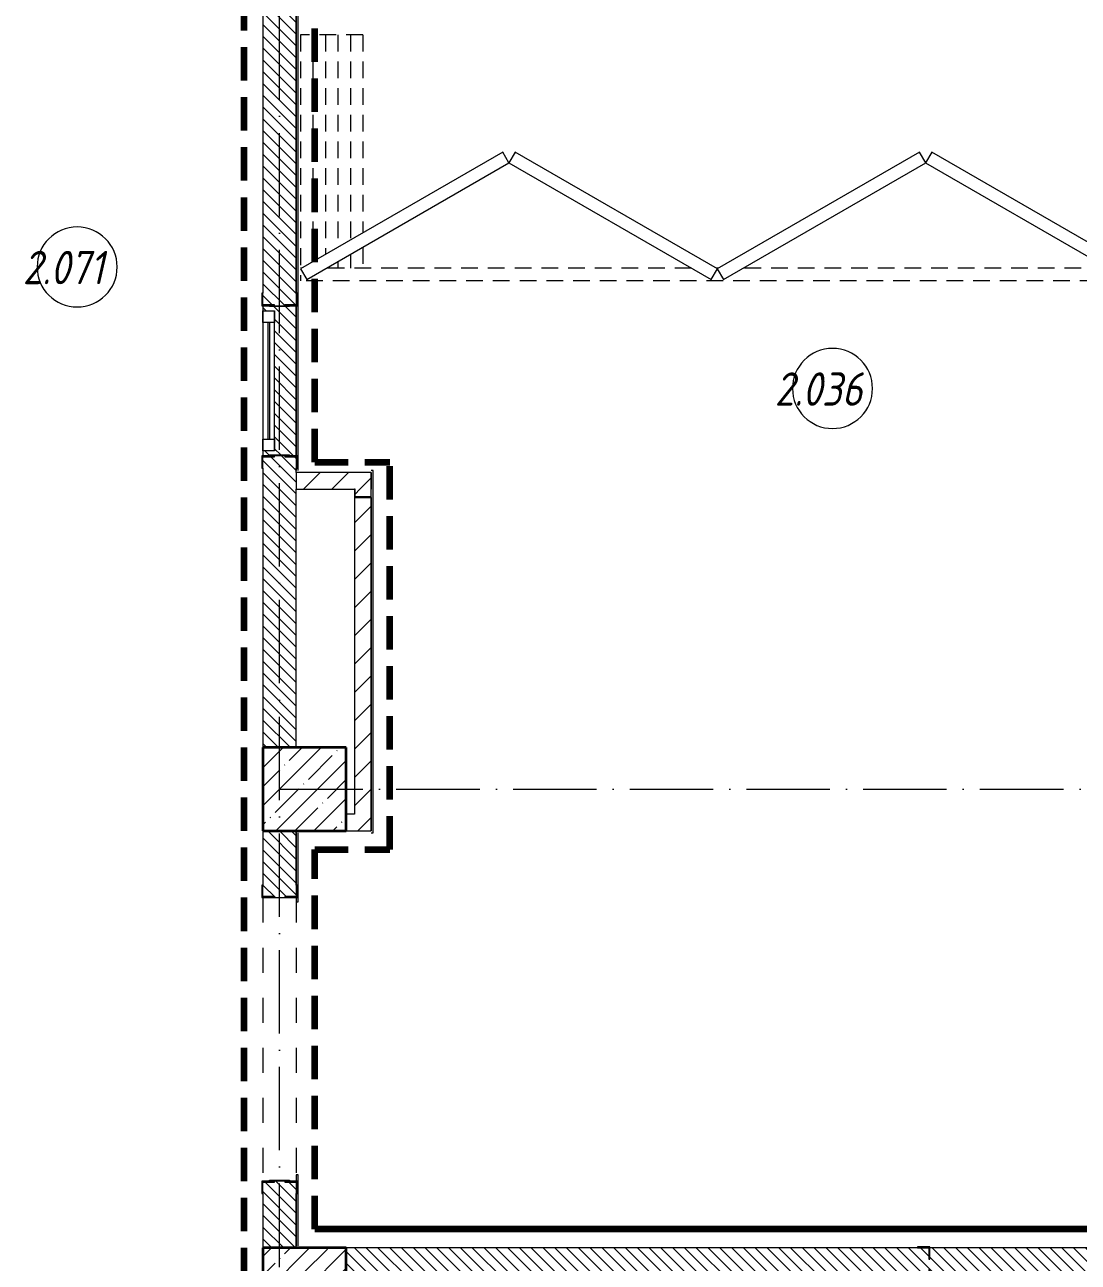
# Model space of a CAD drawing. Header units: millimetres. Extents: x -12989 to 629078, y -109036 to 555275.
# Drawn here: x 84102 to 90420, y -69902 to -62480 of the extents above; entities that cross this region are included whole.
import ezdxf

# ---------------------------------------------------------------- set-up
doc = ezdxf.new("R2010")
doc.units = ezdxf.units.MM
for name, pattern in [('200_ШТРИХ__ш1_п0_6_', [160, 100, -60]), ('50_200_ШТРИХ_1Т_ш5_п1_п1_', [700, 500, -100, 0, -100]), ('Штрих короткий', [300, 150, -150]), ('Штриховая _2 мм - 1 мм_', [300, 200, -100])]:
    doc.linetypes.add(name, pattern=pattern)
for name, color, linetype, lineweight in [('4 -стяжа', 7, 'Continuous', 30), ('Каркас_Импост', 7, 'Continuous', 13), ('Каркас_Импост-1', 7, 'Continuous', 9), ('Марки помещений', 7, 'Continuous', 9), ('Несущие колонны', 7, 'Continuous', 9), ('Несущие колонны-1', 7, 'Continuous', 35), ('Обобщенные модели', 7, 'Continuous', 9), ('Общие ребра', 7, 'Continuous', 9), ('Оси-2', 7, '50_200_ШТРИХ_1Т_ш5_п1_п1_', 9), ('Остекление-1', 7, 'Continuous', 9), ('Открывание в плане-1', 7, '200_ШТРИХ__ш1_п0_6_', 9), ('Перемычка-1', 7, 'Штрих короткий', 9), ('Стены-1', 7, 'Continuous', 13), ('Штриховка разреза-1', 7, 'Continuous', 9)]:
    doc.layers.add(name, color=color, linetype=linetype, lineweight=lineweight)
doc.layers.add('СТ-1_1', color=7, linetype='Штриховая _2 мм - 1 мм_', lineweight=90, true_color=0x888888)
doc.layers.get('4 -стяжа').off()
doc.styles.add('ISOCPEUR_I_2', font='isocpeui.ttf', dxfattribs={"width": 0.85, "height": 2.3})
pattern_1 = [(135, (0, 0), (-35.35534, -35.35534), [])]
pattern_2 = [(45, (0, 0), (-84.85281, 84.85281), [])]

# ---------------------------------------------------------------- blocks, each defined once
blk = doc.blocks.new('ось2эт')
at = {"layer": 'Оси-2'}
for p, q in [((85629.9, -108435.9), (85629.9, -54635.1)), ((85629.9, -67065.3), (96138.3, -67065.3))]:
    blk.add_line(p, q, dxfattribs=at)
blk = doc.blocks.new('BSC_Колонна _Прямоугольная - 500х500-V28-АИ2_02_План отделки стен 2-го этажа _Часть 2_')
at = {"layer": 'Несущие колонны'}
h = blk.add_hatch(dxfattribs=at)
h.set_pattern_fill('FP_36', color=256, style=0, pattern_type=2)
h.set_pattern_definition([(45, (-95850, -36150), (-114.04925, 114.04925), []), (45, (-95735.95, -36150), (-114.04925, 114.04925), [201.613, -40.323, 3.353, -36.97])])
h.paths.add_polyline_path([(-250, -250), (250, -250), (250, 250), (-250, 250)], flags=0)
at = {"layer": 'Несущие колонны-1'}
for p, q in [((250, 250), (-250, 250)), ((-250, 250), (-250, -250)), ((250, -250), (250, 250)), ((-250, -250), (250, -250))]:
    blk.add_line(p, q, dxfattribs=at)
blk = doc.blocks.new('BSC_Колонна _Прямоугольная - 500х500-V30-АИ2_02_План отделки стен 2-го этажа _Часть 2_')
at = {"layer": 'Несущие колонны'}
h = blk.add_hatch(dxfattribs=at)
h.set_pattern_fill('FP_38', color=256, style=0, pattern_type=2)
h.set_pattern_definition([(45, (-95850, -39150), (-114.04925, 114.04925), []), (45, (-95735.95, -39150), (-114.04925, 114.04925), [201.613, -40.323, 3.353, -36.97])])
h.paths.add_polyline_path([(-250, -250), (250, -250), (250, 250), (-250, 250)], flags=0)
at = {"layer": 'Несущие колонны-1'}
for p, q in [((250, 250), (-250, 250)), ((-250, 250), (-250, -250)), ((250, -250), (250, 250)), ((-250, -250), (250, -250))]:
    blk.add_line(p, q, dxfattribs=at)
blk = doc.blocks.new('Проем_Дверь_Прямоугольный - 1700х2400h_дверные проемы-28448549-АИ2_02_План отделки стен 2-го этажа _Часть 2_')
at = {"layer": 'Перемычка-1'}
for p, q in [((850, 100), (-850, 100)), ((850, -100), (-850, -100))]:
    blk.add_line(p, q, dxfattribs=at)
blk = doc.blocks.new('120_Окно_СКБ_1Ст - 120_Окно_СКБ_1Ст_классы 900x800_E30-28357655-АИ2_02_План отделки стен 2-го этажа _Часть 2_')
at = {"layer": 'Каркас_Импост'}
for p, q in [((-420, 30), (-420, 100)), ((-420, 100), (-350, 100)), ((-350, 100), (-350, 30)), ((350, 30), (350, 100)), ((350, 100), (420, 100)), ((420, 100), (420, 30)), ((-350, 30), (-420, 30)), ((420, 30), (350, 30))]:
    blk.add_line(p, q, dxfattribs=at)
at = {"layer": 'Каркас_Импост-1'}
for p, q in [((420, 100), (-420, 100)), ((-420, 30), (420, 30))]:
    blk.add_line(p, q, dxfattribs=at)
at = {"layer": 'Остекление-1'}
for p, q in [((350, 70), (-350, 70)), ((350, 60), (-350, 60))]:
    blk.add_line(p, q, dxfattribs=at)
blk = doc.blocks.new('DOR__перегородка__Прямоугольная - Вн_ДПГ_7500х3300h-25989103-АИ2_02_План отделки стен 2-го этажа _Часть 2_')
at = {"layer": 'Каркас_Импост'}
for p, q in [((2462.7, -6.7), (1250.4, -706.9)), ((1287.9, -771.8), (2500.3, -71.7)), ((2500.3, -71.7), (2462.7, -6.7)), ((2538.4, -6.7), (2500.9, -71.7)), ((2500.9, -71.7), (3713.3, -771.8)), ((3750.8, -706.9), (2538.4, -6.7)), ((4962.1, -6.7), (3749.7, -706.9)), ((3787.3, -771.8), (4999.6, -71.7)), ((4999.6, -71.7), (4962.1, -6.7)), ((5036.7, -6.7), (4999.2, -71.7)), ((4999.2, -71.7), (6211.6, -771.8)), ((6249.1, -706.9), (5036.7, -6.7)), ((7461.4, -6.7), (6249.1, -706.9)), ((6286.6, -771.8), (7498.9, -71.7)), ((7498.9, -71.7), (7461.4, -6.7)), ((1250.4, -706.9), (1287.9, -771.8)), ((3713.3, -771.8), (3750.8, -706.9)), ((3749.7, -706.9), (3787.3, -771.8)), ((6211.6, -771.8), (6249.1, -706.9)), ((6249.1, -706.9), (6286.6, -771.8))]:
    blk.add_line(p, q, dxfattribs=at)
at = {"layer": 'Открывание в плане-1'}
for p, q in [((325, 0), (7500, 0)), ((0, -75), (0, 0)), ((7500, -1474.2), (7500, 0)), ((0, -75), (305, -75)), ((325, -75), (2344.5, -75)), ((2494.5, -75), (2506.7, -75)), ((2656.7, -75), (4843.8, -75)), ((4993.8, -75), (5005, -75)), ((5155, -75), (7343.2, -75)), ((7125.2, -200.9), (7125.2, -75)), ((7200.2, -157.6), (7200.2, -75)), ((7275.2, -114.3), (7275.2, -75)), ((7425.2, -1474.2), (7425.2, -114.3)), ((7493.2, -75), (7500, -75)), ((7275.2, -1474.2), (7275.2, -200.9)), ((7350.2, -1474.2), (7350.2, -157.6)), ((7125.2, -1474.2), (7125.2, -287.5)), ((7200.2, -1474.2), (7200.2, -244.2)), ((7125.2, -1474.2), (7500, -1474.2))]:
    blk.add_line(p, q, dxfattribs=at)
blk = doc.blocks.new('Фахверк_СКБ_Уголок - 200_3960-28268576-АИ2_02_План отделки стен 2-го этажа _Часть 2_')
at = {"layer": 'Обобщенные модели'}
for p, q in [((200, 156), (125, 156)), ((125, 156), (125, 81)), ((131, 81), (131, 150)), ((131, 150), (200, 150)), ((200, 150), (200, 156)), ((125, 81), (131, 81)), ((131, 19), (125, 19)), ((125, 19), (125, -56)), ((131, -50), (131, 19)), ((125, -56), (200, -56)), ((200, -50), (131, -50)), ((200, -56), (200, -50))]:
    blk.add_line(p, q, dxfattribs=at)
blk = doc.blocks.new('154_Стойка_СКБ_Уголок - СМ-2480_200-28346303-АИ2_02_План отделки стен 2-го этажа _Часть 2_')
at = {"layer": 'Обобщенные модели'}
for p, q in [((125, 156), (125, 81)), ((200, 156), (125, 156)), ((131, 81), (131, 150)), ((131, 150), (200, 150)), ((200, 150), (200, 156)), ((125, 81), (131, 81)), ((131, 19), (125, 19)), ((125, 19), (125, -56)), ((131, -50), (131, 19)), ((125, -56), (200, -56)), ((200, -50), (131, -50)), ((200, -56), (200, -50))]:
    blk.add_line(p, q, dxfattribs=at)
blk = doc.blocks.new('Стойка_Влож_Полоса боковая - Полоса-28213942-АИ2_02_План отделки стен 2-го этажа _Часть 2_')
at = {"layer": 'Обобщенные модели'}
for p, q in [((-5, 60), (0, 60)), ((-5, -60), (-5, 60)), ((0, 31), (0, -31)), ((0, -60), (-5, -60))]:
    blk.add_line(p, q, dxfattribs=at)
blk = doc.blocks.new('Фахверк_СКБ_Уголок - 200_3550-28267367-АИ2_02_План отделки стен 2-го этажа _Часть 2_')
at = {"layer": 'Обобщенные модели'}
for p, q in [((200, 156), (125, 156)), ((125, 156), (125, 81)), ((131, 81), (131, 150)), ((131, 150), (200, 150)), ((200, 150), (200, 156)), ((125, 81), (131, 81)), ((131, 19), (125, 19)), ((125, 19), (125, -56)), ((131, -50), (131, 19)), ((125, -56), (200, -56)), ((200, -50), (131, -50)), ((200, -56), (200, -50))]:
    blk.add_line(p, q, dxfattribs=at)
blk = doc.blocks.new('154_Фахверк_СКБ_Швеллер - Тип_100_3960_зеркало-36793856-АИ2_02_План отделки стен 2-го этажа _Часть 2_')
at = {"layer": 'Обобщенные модели'}
for p, q in [((175, 50), (125, 50)), ((125, 50), (125, -50)), ((128, 47), (175, 47)), ((128, -47), (128, 47)), ((175, 47), (175, 50)), ((125, -50), (175, -50)), ((175, -47), (128, -47)), ((175, -50), (175, -47))]:
    blk.add_line(p, q, dxfattribs=at)
blk = doc.blocks.new('0125-Р-ОО-Ш2-АР-о_23_10_2024_rvt-1-АИ2_02_План отделки стен 2-го этажа _Часть 2_')
at = {"layer": 'Штриховка разреза-1'}
h = blk.add_hatch(dxfattribs=at)
h.set_pattern_fill('FP_2', color=256, style=0, pattern_type=2)
h.set_pattern_definition(pattern_1)
h.paths.add_polyline_path([(95600, 39400), (95800, 39400), (95800, 41144), (95731, 41144), (95731, 41150), (95669, 41150), (95669, 41144), (95600, 41144), (95600, 40226.6)], flags=0)
h.paths.add_polyline_path([(95760, 41150), (95800, 41150), (95800, 42050), (95760, 42050), (95760, 42045), (95640, 42045), (95640, 42050), (95600, 42050), (95600, 42020), (95670, 42020), (95670, 41180), (95600, 41180), (95600, 41150), (95640, 41150), (95640, 41155), (95760, 41155)], flags=0)
h.paths.add_polyline_path([(95670, 42050), (95731, 42050), (95731, 42056), (95800, 42056), (95800, 44250), (95600, 44250), (95600, 42056), (95669, 42056), (95669, 42050)], flags=0)
h = blk.add_hatch(dxfattribs=at)
h.set_pattern_fill('FP_3', color=256, style=0, pattern_type=2)
h.set_pattern_definition(pattern_2)
h.paths.add_polyline_path([(96250, 40950), (96250, 41050), (95800, 41050), (95800, 40950), (96247, 40950)], flags=0)
h = blk.add_hatch(dxfattribs=at)
h.set_pattern_fill('FP_3', color=256, style=0, pattern_type=2)
h.set_pattern_definition(pattern_2)
h.paths.add_polyline_path([(96150, 39000), (96250, 39000), (96250, 40900), (96150, 40900), (96150, 40226.6)], flags=0)
h.paths.add_polyline_path([(96247, 40903), (96247, 40950), (96153, 40950), (96153, 40903)], flags=0)
h = blk.add_hatch(dxfattribs=at)
h.set_pattern_fill('FP_3', color=256, style=0, pattern_type=2)
h.set_pattern_definition(pattern_2)
h.paths.add_polyline_path([(96250, 38900), (96250, 39000), (96100, 39000), (96100, 38900)], flags=0)
h = blk.add_hatch(dxfattribs=at)
h.set_pattern_fill('FP_2', color=256, style=0, pattern_type=2)
h.set_pattern_definition(pattern_1)
h.paths.add_polyline_path([(95800, 36400), (95800, 36794), (95731, 36794), (95731, 36800), (95669, 36800), (95669, 36794), (95600, 36794), (95600, 36400), (95678.2, 36400)], flags=0)
h.paths.add_polyline_path([(95731, 38500), (95731, 38506), (95800, 38506), (95800, 38900), (95600, 38900), (95600, 38506), (95669, 38506), (95669, 38500)], flags=0)
h = blk.add_hatch(dxfattribs=at)
h.set_pattern_fill('FP_2', color=256, style=0, pattern_type=2)
h.set_pattern_definition(pattern_1)
h.paths.add_polyline_path([(103100, 36200), (103100, 36400), (99600, 36400), (99600, 36331), (99594, 36331), (99594, 36400), (96100, 36400), (96100, 36200), (99594, 36200), (99594, 36269), (99600, 36269), (99600, 36200), (102202.1, 36200)], flags=0)
at = {"layer": 'Общие ребра'}
blk.add_line((95800, 41050), (95800, 40950), dxfattribs=at)
at = {"layer": 'Стены-1'}
for p, q in [((95600, 44250), (95600, 42125)), ((95800, 42125), (95800, 44250)), ((95600, 42050), (95600, 42020)), ((95800, 41150), (95800, 42050)), ((95600, 41180), (95600, 41150)), ((95600, 41075), (95600, 39400)), ((95800, 41050), (95800, 41075)), ((96250, 41050), (95800, 41050)), ((96250, 40950), (96250, 41050)), ((95800, 39400), (95800, 40950)), ((95800, 40950), (96150, 40950)), ((96150, 40900), (96150, 39000)), ((96250, 39000), (96250, 40900)), ((96150, 39000), (96100, 39000)), ((96250, 38900), (96250, 39000)), ((95600, 38900), (95600, 38575)), ((95800, 38575), (95800, 38900)), ((96100, 38900), (96250, 38900)), ((95669, 38500), (95731, 38500)), ((95600, 36725), (95600, 36400)), ((95800, 36400), (95800, 36725)), ((99525, 36400), (96100, 36400)), ((103100, 36400), (99600, 36400))]:
    blk.add_line(p, q, dxfattribs=at)
for name, p, rotation in [('DOR__перегородка__Прямоугольная - Вн_ДПГ_7500х3300h-25989103-АИ2_02_План отделки стен 2-го этажа _Часть 2_', (103325, 42200), 180), ('154_Стойка_СКБ_Уголок - СМ-2480_200-28346303-АИ2_02_План отделки стен 2-го этажа _Часть 2_', (95750, 41925), 89.9999999999999), ('120_Окно_СКБ_1Ст - 120_Окно_СКБ_1Ст_классы 900x800_E30-28357655-АИ2_02_План отделки стен 2-го этажа _Часть 2_', (95700, 41600), 89.9999999999999), ('Стойка_Влож_Полоса боковая - Полоса-28213942-АИ2_02_План отделки стен 2-го этажа _Часть 2_', (95700, 42050), 89.99999999999991), ('154_Стойка_СКБ_Уголок - СМ-2480_200-28346303-АИ2_02_План отделки стен 2-го этажа _Часть 2_', (95650, 41275), 269.9999999999999), ('Стойка_Влож_Полоса боковая - Полоса-28213942-АИ2_02_План отделки стен 2-го этажа _Часть 2_', (95700, 41150), 269.9999999999999), ('154_Фахверк_СКБ_Швеллер - Тип_100_3960_зеркало-36793856-АИ2_02_План отделки стен 2-го этажа _Часть 2_', (96200, 40775), 89.99999999999659), ('Фахверк_СКБ_Уголок - 200_3960-28268576-АИ2_02_План отделки стен 2-го этажа _Часть 2_', (95750, 38375), 89.9999999999999), ('Проем_Дверь_Прямоугольный - 1700х2400h_дверные проемы-28448549-АИ2_02_План отделки стен 2-го этажа _Часть 2_', (95700, 37650), 89.9999999999999), ('154_Стойка_СКБ_Уголок - СМ-2480_200-28346303-АИ2_02_План отделки стен 2-го этажа _Часть 2_', (95650, 36925), 269.9999999999999), ('Стойка_Влож_Полоса боковая - Полоса-28213942-АИ2_02_План отделки стен 2-го этажа _Часть 2_', (95700, 36800), 269.9999999999999), ('Фахверк_СКБ_Уголок - 200_3550-28267367-АИ2_02_План отделки стен 2-го этажа _Часть 2_', (99725, 36350), 180)]:
    blk.add_blockref(name, p, dxfattribs=dict(rotation=rotation))
for name, p in [('BSC_Колонна _Прямоугольная - 500х500-V30-АИ2_02_План отделки стен 2-го этажа _Часть 2_', (95850, 39150)), ('BSC_Колонна _Прямоугольная - 500х500-V28-АИ2_02_План отделки стен 2-го этажа _Часть 2_', (95850, 36150))]:
    blk.add_blockref(name, p)
blk = doc.blocks.new('AI_Марка_Помещение_х1__Общий_E___ISO-2_1K_ - Номер-16210215-АИ2_02_План отделки стен 2-го этажа _Часть 2_')
at = {"layer": 'Марки помещений'}
for start, end in [(360, 180), (180, 360)]:
    blk.add_arc((0.039, 0.312), 2.4, start, end, dxfattribs=at)
blk = doc.blocks.new('2ч2эт')
at = {"layer": 'СТ-1_1'}
for p, q in [((85841.9, -65103.3), (85841.9, -62077.3)), ((85841.9, -65103.3), (85841.9, -62077.3)), ((85417.9, -79315.3), (85417.9, -62427.3)), ((85841.9, -65103.3), (86291.9, -65103.3)), ((85841.9, -65103.3), (86291.9, -65103.3)), ((86291.9, -67427.3), (86291.9, -65103.3)), ((86291.9, -67427.3), (86291.9, -65103.3)), ((85841.9, -69703.3), (85841.9, -67427.3)), ((85841.9, -67427.3), (86291.9, -67427.3)), ((85841.9, -69703.3), (85841.9, -67427.3)), ((85841.9, -67427.3), (86291.9, -67427.3)), ((92927.9, -69703.3), (85841.9, -69703.3)), ((93039.9, -69703.3), (85841.9, -69703.3))]:
    blk.add_line(p, q, dxfattribs=at)
at = {"layer": 'Стены-1'}
for p, q in [((85729.9, -61965.3), (85729.9, -64090.3)), ((85741.9, -65153.3), (85741.9, -61977.3)), ((85729.9, -64165.3), (85729.9, -65065.3)), ((85729.9, -65140.3), (85729.9, -65153.3)), ((86191.9, -65153.3), (86179.9, -65153.3)), ((86191.9, -67327.3), (86191.9, -65153.3)), ((86179.9, -65165.3), (86179.9, -65265.3)), ((86179.9, -65315.3), (86179.9, -67315.3)), ((85729.9, -67315.3), (85729.9, -67640.3)), ((85741.9, -67740.3), (85741.9, -67327.3)), ((86179.9, -67327.3), (86191.9, -67327.3)), ((85729.9, -67715.3), (85729.9, -67740.3)), ((85729.9, -67740.3), (85741.9, -67740.3)), ((85741.9, -69377.8), (85729.9, -69377.8)), ((85729.9, -69377.8), (85729.9, -69415.3)), ((85741.9, -69803.3), (85741.9, -69377.8)), ((85729.9, -69490.3), (85729.9, -69803.3))]:
    blk.add_line(p, q, dxfattribs=at)
blk.add_blockref('0125-Р-ОО-Ш2-АР-о_23_10_2024_rvt-1-АИ2_02_План отделки стен 2-го этажа _Часть 2_', (-10070.1, -106215.3))
at = {"layer": 'Марки помещений', "xscale": 99.99999999999993, "yscale": 99.99999999999993, "zscale": 99.99999999999993}
for p in [(84412, -63964.1), (88942.3, -64692.8)]:
    blk.add_blockref('AI_Марка_Помещение_х1__Общий_E___ISO-2_1K_ - Номер-16210215-АИ2_02_План отделки стен 2-го этажа _Часть 2_', p, dxfattribs=at)
at = {"layer": 'Марки помещений', "char_height": 200, "attachment_point": 1, "style": 'ISOCPEUR_I_2'}
for s, insert, width in [('2.071', (84089.4, -63836.2), 737.552), ('2.036', (88599.6, -64565), 785.654)]:
    blk.add_mtext(s, dxfattribs=dict(at, insert=insert, width=width))

msp = doc.modelspace()

# ---------------------------------------------------------------- block references
at = {"layer": '4 -стяжа'}
for name in ['ось2эт', '2ч2эт']:
    msp.add_blockref(name, (0, 0), dxfattribs=at)

doc.saveas('drawing.dxf')
